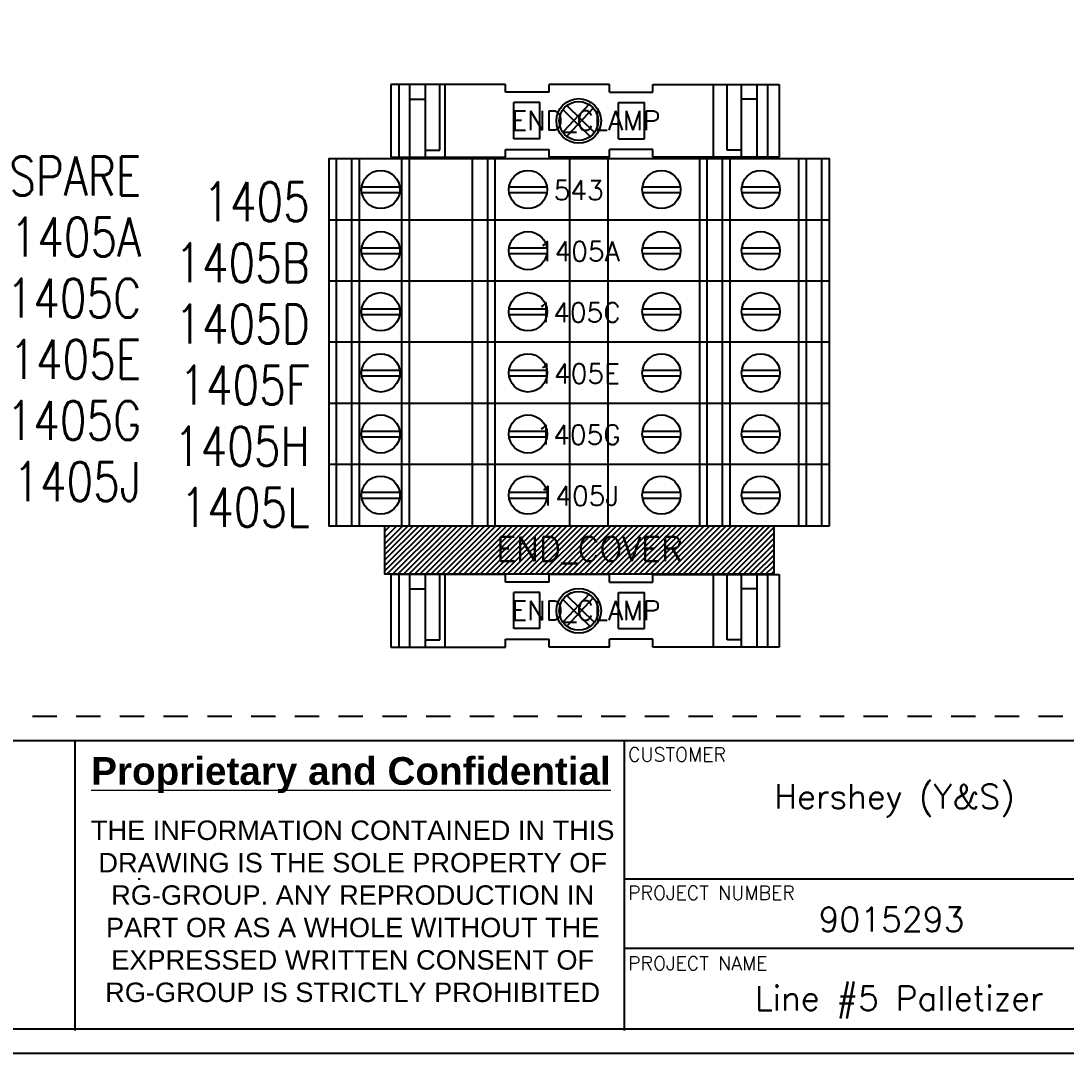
# Model space of a CAD drawing. Header units: inches. Extents: x 0 to 34.2, y 0 to 22.
# Drawn here: x 24.5 to 29.88, y -0.04 to 5.27 of the extents above; entities that cross this region are included whole.
import ezdxf
from ezdxf.enums import TextEntityAlignment as Align

# ---------------------------------------------------------------- set-up
doc = ezdxf.new("R2010")
doc.units = ezdxf.units.IN
doc.header["$MEASUREMENT"] = 0
doc.set_wipeout_variables(frame=1)
doc.linetypes.add('HIDDEN2', pattern=[0.1875, 0.125, -0.0625])
for name, color, linetype in [('LOCBOX', 3, 'HIDDEN2'), ('PSYMS', 7, 'Continuous'), ('PTERM', 4, 'Continuous'), ('PWIRE', 84, 'Continuous'), ('TB_LABELS', 1, 'Continuous')]:
    doc.layers.add(name, color=color, linetype=linetype)
doc.styles.add('Annotative', font='arial.ttf')
doc.styles.add('Fields', font='simplex.shx', dxfattribs={"height": 0.185})
doc.styles.add('WD', font='romans.shx', dxfattribs={"height": 0.185})

# ---------------------------------------------------------------- blocks, each defined once
blk = doc.blocks.new('RG_Master_Ver_4_2_2')
at = {"color": 3}
for p, q in [((10.12, 1.5631), (34.15, 1.5631)), ((24.7809, 1.5624), (24.7809, 0.0716)), ((27.6052, 1.5631), (27.6052, 0.0716)), ((25.1071, 0.8517), (25.117, 0.8517)), ((27.6052, 0.8517), (34.15, 0.8517)), ((27.9593, 0.8517), (27.9609, 0.8517)), ((27.6052, 0.496), (34.15, 0.496)), ((19.6886, 0.0809), (34.0625, 0.0809))]:
    blk.add_line(p, q, dxfattribs=at)
blk.add_lwpolyline([(0, -0.044), (34.25, -0.044), (34.25, 21.956), (0, 21.956)], close=True, dxfattribs=at)
at = {"color": 3, "linetype": 'Continuous', "lineweight": 20, "insert": (26.201, 1.4784), "char_height": 0.142284, "width": 2.801793, "attachment_point": 2, "style": 'Annotative'}
blk.add_mtext('{\\fArial|b1|i0|c0|p34;\\LProprietary and Confidential}', dxfattribs=at)
at = {"color": 3, "insert": (26.2097, 1.1522), "char_height": 0.1, "width": 2.785376, "attachment_point": 2, "style": 'Annotative'}
blk.add_mtext('THE INFORMATION CONTAINED IN THIS DRAWING IS THE SOLE PROPERTY OF RG-GROUP. ANY REPRODUCTION IN PART OR AS A WHOLE WITHOUT THE EXPRESSED WRITTEN CONSENT OF RG-GROUP IS STRICTLY PROHIBITED', dxfattribs=at)
at = {"style": 'Fields'}
for tag, p in [('DESCRIPTION_3', (13.1158, 1.307)), ('DRN_3', (15.4724, 1.307)), ('CHK_3', (16.5293, 1.307)), ('APP_3', (17.5522, 1.307)), ('DATE_3', (18.8294, 1.307)), ('DRAWING_DESC', (32.2295, 1.2455)), ('CUSTOMER', (28.9966, 1.2135)), ('DESCRIPTION_2', (13.1158, 0.9513)), ('DRN_2', (15.4724, 0.9513)), ('CHK_2', (16.5293, 0.9513)), ('APP_2', (17.5522, 0.9513)), ('DATE_2', (18.8294, 0.9513)), ('DRAWING_#', (32.125, 0.8944)), ('SIZE', (30.7145, 0.8944)), ('REV', (33.5429, 0.8944)), ('DESCRIPTION_1', (13.1158, 0.5956)), ('DRN_1', (15.4724, 0.5956)), ('CHK_1', (16.5293, 0.5956)), ('APP_1', (17.5522, 0.5956)), ('DATE_1', (18.8294, 0.5956)), ('PROJECT_#', (28.9813, 0.5809)), ('DRN_BY', (30.875, 0.5245)), ('CHK_BY', (31.7615, 0.5245)), ('APP_BY', (32.75, 0.5245)), ('SCALE', (33.6518, 0.5245)), ('PROJECT_NAME', (29.021, 0.1759)), ('SHEETNUM', (32.7527, 0.1759)), ('TTL_SHTS', (33.5471, 0.1759))]:
    blk.add_attdef(tag, text='', height=0.125, dxfattribs=at).set_placement(p, align=Align.CENTER)
at = {"style": 'Fields', "flags": 9}
blk.add_attdef('WD_TB', (9.9529, 0.1939), '', height=0.0638, dxfattribs=at)
at = {"layer": 'TB_LABELS', "style": 'WD'}
for s, height, p in [('CUSTOMER', 0.07114, (27.6266, 1.5276)), ('PROJECT NUMBER', 0.071142, (27.6266, 0.8162)), ('PROJECT NAME', 0.071142, (27.6266, 0.4533))]:
    blk.add_text(s, height=height, dxfattribs=at).set_placement(p, align=Align.TOP_LEFT)
blk = doc.blocks.new('E_NS35N')
at = {"style": 'WD', "flags": 1}
for tag, height, p in [('INST', 0.125, (-0.0107, 0.4749)), ('LOC', 0.125, (-0.0107, 0.2983)), ('P_TAGSTRIP', 0.125, (-0.0107, 0.1218)), ('MFG', 0.05, (0.0343, -0.4763)), ('CAT', 0.05, (0.0343, -0.5478)), ('WDBLKNAM', 0.05, (0.0343, -0.6193)), ('FP', 0.05, (0.0343, -0.6908)), ('FPT', 0.05, (0.1754, -0.6908)), ('ASSYCODE', 0.05, (0.0343, -0.7892))]:
    blk.add_attdef(tag, text='', height=height, dxfattribs=at).set_placement(p, align=Align.CENTER)
at = {"style": 'WD', "width": 0.8}
blk.add_attdef('WIRENOL', text='', height=0.1, dxfattribs=at).set_placement((-1.0026, -0.1198), align=Align.MIDDLE_RIGHT)
blk.add_attdef('WIRENOR', text='', height=0.1, dxfattribs=at).set_placement((1.0594, -0.1198), align=Align.MIDDLE_LEFT)
at = {"style": 'WD', "flags": 1}
blk.add_attdef('TERMDESCL', text='', height=0.05, dxfattribs=at).set_placement((-1.0001, -0.2348), align=Align.MIDDLE_RIGHT)
blk.add_attdef('TERMDESCR', text='', height=0.05, dxfattribs=at).set_placement((1.0593, -0.2348), align=Align.MIDDLE_LEFT)
blk.add_wipeout([(-0.9692, 0), (-0.3791, 0), (-0.3791, -0.039), (-0.1549, -0.039), (-0.1549, 0), (0.1549, 0), (0.1549, -0.039), (0.3791, -0.039), (0.3791, 0), (1.0277, 0), (1.0277, -0.374), (0.3791, -0.374), (0.3791, -0.3335), (0.1549, -0.3335), (0.1549, -0.374), (-0.1549, -0.374), (-0.1549, -0.3335), (-0.3791, -0.3335), (-0.3791, -0.374), (-0.9692, -0.374)])
blk.add_wipeout([(-0.9692, 0), (-0.3791, 0), (-0.3791, -0.039), (-0.1549, -0.039), (-0.1549, 0), (0.1549, 0), (0.1549, -0.039), (0.3791, -0.039), (0.3791, 0), (1.0277, 0), (1.0277, -0.374), (0.3791, -0.374), (0.3791, -0.3335), (0.1549, -0.3335), (0.1549, -0.374), (-0.1549, -0.374), (-0.1549, -0.3335), (-0.3791, -0.3335), (-0.3791, -0.374), (-0.9692, -0.374)])
for p, q in [((-0.3791, 0), (-0.9692, 0)), ((-0.9692, 0), (-0.9692, -0.374)), ((-0.3791, -0.039), (-0.3791, 0)), ((-0.1549, -0.039), (-0.1549, 0)), ((0.1549, 0), (-0.1549, 0)), ((0.3791, 0), (1.0277, 0)), ((0.3791, -0.039), (0.3791, 0)), ((0.3791, 0), (0.688, 0)), ((0.688, 0), (0.688, -0.374)), ((0.915, -0.3698), (0.915, 0.0042)), ((0.9696, -0.3698), (0.9696, 0.0042)), ((1.0277, 0), (1.0277, -0.374)), ((-0.9268, -0.3782), (-0.9268, -0.0042)), ((-0.8721, -0.3782), (-0.8721, -0.0042)), ((-0.7907, -0.3782), (-0.7907, -0.0042)), ((-0.7175, -0.3364), (-0.7175, -0.0042)), ((-0.6897, -0.3782), (-0.6897, -0.0042)), ((-0.1549, -0.039), (-0.3791, -0.039)), ((0.1549, -0.039), (0.3791, -0.039)), ((0.7604, -0.3364), (0.7604, -0.0042)), ((0.8336, -0.3782), (0.8336, -0.0042)), ((-0.8721, -0.0742), (-0.7907, -0.0742)), ((-0.2026, -0.0921), (-0.3361, -0.0921)), ((-0.3361, -0.2789), (-0.3361, -0.0921)), ((-0.2026, -0.2789), (-0.2026, -0.0921)), ((-0.0817, -0.2418), (0.0537, -0.0978)), ((0.2026, -0.0921), (0.3361, -0.0921)), ((0.2026, -0.2789), (0.2026, -0.0921)), ((0.3361, -0.2789), (0.3361, -0.0921)), ((0.915, -0.0742), (0.8336, -0.0742)), ((-0.0839, -0.1287), (0.057, -0.2672)), ((-0.0636, -0.1077), (0.0776, -0.2466)), ((-0.0606, -0.2619), (0.0751, -0.1176)), ((-0.2026, -0.2789), (-0.3361, -0.2789)), ((0.2026, -0.2789), (0.3361, -0.2789)), ((-0.9692, -0.374), (-0.3791, -0.374)), ((-0.7907, -0.3364), (-0.7175, -0.3364)), ((-0.3791, -0.374), (-0.3791, -0.3335)), ((-0.3791, -0.3335), (-0.1549, -0.3335)), ((-0.1549, -0.374), (-0.1549, -0.3335)), ((0.1549, -0.374), (-0.1549, -0.374)), ((0.3791, -0.3335), (0.1549, -0.3335)), ((0.3791, -0.374), (0.3791, -0.3335)), ((1.0277, -0.374), (0.3791, -0.374)), ((0.688, -0.374), (0.3791, -0.374)), ((0.8336, -0.3364), (0.7604, -0.3364))]:
    blk.add_line(p, q)
for points in [[(0.1549, -0.039), (0.1549, 0)], [(0.1549, -0.374), (0.1549, -0.3335)]]:
    blk.add_lwpolyline(points)
for radius in [0.115, 0.1]:
    blk.add_circle((-0.0027, -0.187), radius)
at = {"style": 'WD'}
for tag in ['WIRENO', 'TERM']:
    blk.add_attdef(tag, text='', height=0.1, dxfattribs=at).set_placement((0.0343, -0.1851), align=Align.MIDDLE_CENTER)
blk = doc.blocks.new('wd_default_02terminal')
at = {"style": 'WD', "flags": 1}
for tag, height, p in [('INST', 0.125, (0.0076, 0.4214)), ('LOC', 0.125, (0.0076, 0.2448)), ('P_TAGSTRIP', 0.125, (0.0076, 0.0683)), ('CAT', 0.05, (0.0052, -0.4504)), ('WDBLKNAM', 0.05, (0.0052, -0.5219)), ('FP', 0.05, (0.0052, -0.5934)), ('FPT', 0.05, (0.1463, -0.5934)), ('ASSYCODE', 0.05, (0.0052, -0.6748))]:
    blk.add_attdef(tag, text='', height=height, dxfattribs=at).set_placement(p, align=Align.CENTER)
at = {"style": 'WD', "width": 0.8}
for tag, p in [('WIRENOL', (-1.3147, -0.2124)), ('L02WIRENOL', (-1.3147, -0.3451))]:
    blk.add_attdef(tag, text='', height=0.1, dxfattribs=at).set_placement(p, align=Align.MIDDLE_RIGHT)
for tag, p in [('WIRENOR', (1.3301, -0.2124)), ('L02WIRENOR', (1.3301, -0.3451))]:
    blk.add_attdef(tag, text='', height=0.1, dxfattribs=at).set_placement(p, align=Align.MIDDLE_LEFT)
at = {"style": 'WD', "flags": 1}
for tag, p in [('L01PINL', (-0.882, -0.3761)), ('L02PINL', (-0.882, -0.4415))]:
    blk.add_attdef(tag, text='', height=0.05, dxfattribs=at).set_placement(p, align=Align.MIDDLE_RIGHT)
blk.add_attdef('L02TERM', text='', height=0.1, dxfattribs=at).set_placement((0, -0.4091), align=Align.MIDDLE_CENTER)
for tag, p in [('L01PINR', (0.8974, -0.3761)), ('L02PINR', (0.8974, -0.4415))]:
    blk.add_attdef(tag, text='', height=0.05, dxfattribs=at).set_placement(p, align=Align.MIDDLE_LEFT)
at = {"linetype": 'Continuous'}
blk.add_wipeout([(1.2871, -0.3144), (1.2871, 0), (-1.2871, 0), (-1.2871, -0.3144), (0.1489, -0.3144)], dxfattribs=at)
for p, q in [((-1.2478, -0.3144), (-1.2478, 0)), ((-1.1692, -0.3144), (-1.1692, 0)), ((-1.1299, -0.3144), (-1.1299, 0)), ((-0.9125, -0.3144), (-0.9125, 0)), ((-0.8732, -0.3144), (-0.8732, 0)), ((-0.5498, -0.3144), (-0.5498, 0)), ((-0.4712, 0), (-0.4712, -0.3144)), ((-0.4319, -0.3144), (-0.4319, 0)), ((-0.0476, -0.3144), (-0.0476, 0)), ((0.1489, -0.3144), (0.1489, 0)), ((0.619, 0), (0.619, -0.3144)), ((0.6583, -0.3144), (0.6583, 0)), ((0.7369, -0.3144), (0.7369, 0)), ((0.7762, -0.3144), (0.7762, 0)), ((1.1299, -0.3144), (1.1299, 0)), ((1.1692, -0.3144), (1.1692, 0)), ((1.2478, -0.3144), (1.2478, 0)), ((-1.1181, -0.1427), (-0.9236, -0.1427)), ((-0.3608, -0.1427), (-0.1666, -0.1427)), ((0.3254, -0.1427), (0.5199, -0.1427)), ((0.8363, -0.1427), (1.0308, -0.1427)), ((-1.1181, -0.1721), (-0.9236, -0.1721)), ((-0.3608, -0.1721), (-0.1666, -0.1721)), ((0.3254, -0.1721), (0.5199, -0.1721)), ((0.8363, -0.1721), (1.0308, -0.1721))]:
    blk.add_line(p, q, dxfattribs=at)
blk.add_lwpolyline([(1.2871, -0.3144), (1.2871, 0), (-1.2871, 0), (-1.2871, -0.3144), (0.1489, -0.3144)], close=True, dxfattribs=at)
for centre in [(-1.021, -0.1572), (-0.2637, -0.1572), (0.4225, -0.1572), (0.9334, -0.1572)]:
    blk.add_circle(centre, 0.0983, dxfattribs=at)
at = {"style": 'WD'}
for tag in ['WIRENO', 'TERM']:
    blk.add_attdef(tag, text='', height=0.1, dxfattribs=at).set_placement((-0.0029, -0.1611), align=Align.MIDDLE_CENTER)
at = {"style": 'WD', "flags": 1}
blk.add_attdef('MFG', text='', height=0.05, dxfattribs=at).set_placement((0.0052, -0.3789), align=Align.CENTER)
blk = doc.blocks.new('wd_default_accessory')
at = {"style": 'WD', "flags": 1}
for tag, p in [('INST', (0, 0.4898)), ('LOC', (0, 0.3023)), ('P_TAGSTRIP', (0, 0.1148))]:
    blk.add_attdef(tag, text='', height=0.125, dxfattribs=at).set_placement(p, align=Align.MIDDLE_CENTER)
at = {"style": 'WD'}
blk.add_attdef('TERM', text='', height=0.125, dxfattribs=at).set_placement((-1.0446, -0.1822), align=Align.RIGHT)
blk.add_wipeout([(1, -0.25), (-1, -0.25), (-1, 0), (1, 0)])
for p, q in [((-0.9608, -0.25), (-0.7108, 0)), ((-0.9326, -0.25), (-0.6826, 0)), ((-0.9044, -0.25), (-0.6544, 0)), ((-0.8762, -0.25), (-0.6262, 0)), ((-0.848, -0.25), (-0.598, 0)), ((-0.8198, -0.25), (-0.5698, 0)), ((-0.7915, -0.25), (-0.5415, 0)), ((-0.7633, -0.25), (-0.5133, 0)), ((-0.7351, -0.25), (-0.4851, 0)), ((-0.7069, -0.25), (-0.4569, 0)), ((-0.6787, -0.25), (-0.4287, 0)), ((-0.6505, -0.25), (-0.4005, 0)), ((-0.6223, -0.25), (-0.3723, 0)), ((-0.5941, -0.25), (-0.3441, 0)), ((-0.5658, -0.25), (-0.3158, 0)), ((-0.5376, -0.25), (-0.2876, 0)), ((-0.5094, -0.25), (-0.2594, 0)), ((-0.453, -0.25), (-0.203, 0)), ((-0.3684, -0.25), (-0.1184, 0)), ((-0.3402, -0.25), (-0.0902, 0)), ((-0.2837, -0.25), (-0.0337, 0)), ((-0.2555, -0.25), (-0.0055, 0)), ((-0.1991, -0.25), (0.0509, 0)), ((-0.1709, -0.25), (0.0791, 0)), ((-0.1427, -0.25), (0.1073, 0)), ((-0.0863, -0.25), (0.1637, 0)), ((-0.058, -0.25), (0.192, 0)), ((-0.0298, -0.25), (0.2202, 0)), ((-0.0016, -0.25), (0.2484, 0)), ((0.0548, -0.25), (0.3048, 0)), ((0.083, -0.25), (0.333, 0)), ((0.1112, -0.25), (0.3612, 0)), ((0.1394, -0.25), (0.3902, 0.0008)), ((0.3933, -0.25), (0.6433, 0)), ((0.4216, -0.25), (0.6716, 0)), ((0.4498, -0.25), (0.6998, 0)), ((0.5062, -0.25), (0.7562, 0)), ((0.5626, -0.25), (0.8126, 0)), ((0.5908, -0.25), (0.8408, 0)), ((0.619, -0.25), (0.869, 0)), ((0.6755, -0.25), (0.9255, 0)), ((0.7319, -0.25), (0.9819, 0)), ((-1, -0.0621), (-0.9379, 0)), ((-1, -0.0282), (-0.9718, 0)), ((-1, -0.1199), (-0.8801, 0)), ((-1, -0.1481), (-0.8519, 0)), ((-1, -0.1763), (-0.8237, 0)), ((-1, -0.2046), (-0.7954, 0)), ((-1, -0.2328), (-0.7672, 0)), ((-1, -0.0926), (-0.9074, 0)), ((-0.989, -0.25), (-0.739, 0)), ((-0.4812, -0.25), (-0.2312, 0)), ((-0.4248, -0.25), (-0.1748, 0)), ((-0.3966, -0.25), (-0.1466, 0)), ((-0.3119, -0.25), (-0.0619, 0)), ((-0.2273, -0.25), (0.0227, 0)), ((-0.1145, -0.25), (0.1355, 0)), ((0.0266, -0.25), (0.2766, 0)), ((0.1677, -0.25), (0.4177, 0)), ((0.1959, -0.25), (0.4459, 0)), ((0.2241, -0.25), (0.4741, 0)), ((0.2523, -0.25), (0.5023, 0)), ((0.2805, -0.25), (0.5305, 0)), ((0.3087, -0.25), (0.5587, 0)), ((0.3369, -0.25), (0.5869, 0)), ((0.3651, -0.25), (0.6151, 0)), ((0.478, -0.25), (0.728, 0)), ((0.5344, -0.25), (0.7844, 0)), ((0.6472, -0.25), (0.8972, 0)), ((0.7037, -0.25), (0.9537, 0)), ((0.7601, -0.25), (1, -0.0101)), ((0.7883, -0.25), (1, -0.0383)), ((0.8165, -0.25), (1, -0.0665)), ((0.8447, -0.25), (1, -0.0947)), ((0.8729, -0.25), (1, -0.1229)), ((0.9012, -0.25), (1, -0.1512)), ((0.9294, -0.25), (1, -0.1794)), ((0.9576, -0.25), (1, -0.2076)), ((0.9858, -0.25), (1, -0.2358))]:
    blk.add_line(p, q)
blk.add_lwpolyline([(1, -0.25), (-1, -0.25), (-1, 0), (1, 0)], close=True)
at = {"style": 'WD', "flags": 1}
for tag, p in [('MFG', (-0.625, -0.0625)), ('WDBLKNAM', (0.5625, -0.0625)), ('CAT', (-0.625, -0.125)), ('FPT', (0.5625, -0.125)), ('ASSYCODE', (-0.625, -0.1875)), ('FP', (0.5625, -0.1875))]:
    blk.add_attdef(tag, text='', height=0.01, dxfattribs=at).set_placement(p, align=Align.MIDDLE_CENTER)

msp = doc.modelspace()

# ---------------------------------------------------------------- block references
ref = msp.add_blockref('RG_Master_Ver_4_2_2', (0, 0))
ref.add_attrib('CUSTOMER', 'Hershey (Y&S)', dxfattribs={"height": 0.125, "style": 'Fields'}).set_placement((28.9966, 1.2135), align=Align.CENTER)
ref.add_attrib('PROJECT_#', '9015293', dxfattribs={"height": 0.125, "style": 'Fields'}).set_placement((28.9813, 0.5809), align=Align.CENTER)
ref.add_attrib('PROJECT_NAME', 'Line #5 Palletizer', dxfattribs={"height": 0.125, "style": 'Fields'}).set_placement((29.021, 0.1759), align=Align.CENTER)

# ---------------------------------------------------------------- next in the draw order: block references
at = {"layer": 'PSYMS'}
ref = msp.add_blockref('E_NS35N', (27.375, 4.9375), dxfattribs=at)
ref.add_attrib('TERM', 'END_CLAMP', dxfattribs={"layer": 'PTERM', "height": 0.1, "style": 'WD'}).set_placement((27.4093, 4.7524), align=Align.MIDDLE_CENTER)

# ---------------------------------------------------------------- next in the draw order: block references
ref = msp.add_blockref('wd_default_02terminal', (27.375, 4.5551), dxfattribs=at)
ref.add_attrib('WIRENO', '543', dxfattribs={"layer": 'PWIRE', "height": 0.1, "style": 'WD'}).set_placement((27.3721, 4.3941), align=Align.MIDDLE_CENTER)
ref.add_attrib('WIRENOL', 'SPARE', dxfattribs={"layer": 'PWIRE', "height": 0.2, "style": 'WD', "width": 0.8}).set_placement((25.1228, 4.4677), align=Align.MIDDLE_RIGHT)
ref.add_attrib('L02WIRENOL', '1405', dxfattribs={"layer": '0', "height": 0.2, "style": 'WD', "width": 0.8}).set_placement((25.9895, 4.335), align=Align.MIDDLE_RIGHT)

# ---------------------------------------------------------------- next in the draw order: block references
ref = msp.add_blockref('wd_default_02terminal', (27.375, 4.2407), dxfattribs=at)
ref.add_attrib('WIRENO', '1405A', dxfattribs={"layer": 'PWIRE', "height": 0.1, "style": 'WD'}).set_placement((27.3721, 4.0797), align=Align.MIDDLE_CENTER)
ref.add_attrib('WIRENOL', '1405A', dxfattribs={"layer": 'PWIRE', "height": 0.2, "style": 'WD', "width": 0.8}).set_placement((25.1228, 4.1533), align=Align.MIDDLE_RIGHT)
ref.add_attrib('L02WIRENOL', '1405B', dxfattribs={"layer": '0', "height": 0.2, "style": 'WD', "width": 0.8}).set_placement((25.9895, 4.0206), align=Align.MIDDLE_RIGHT)

# ---------------------------------------------------------------- next in the draw order: block references
ref = msp.add_blockref('wd_default_02terminal', (27.375, 3.9263), dxfattribs=at)
ref.add_attrib('WIRENO', '1405C', dxfattribs={"layer": 'PWIRE', "height": 0.1, "style": 'WD'}).set_placement((27.3721, 3.7653), align=Align.MIDDLE_CENTER)
ref.add_attrib('WIRENOL', '1405C', dxfattribs={"layer": 'PWIRE', "height": 0.2, "style": 'WD', "width": 0.8}).set_placement((25.1228, 3.8389), align=Align.MIDDLE_RIGHT)
ref.add_attrib('L02WIRENOL', '1405D', dxfattribs={"layer": '0', "height": 0.2, "style": 'WD', "width": 0.8}).set_placement((25.9895, 3.7062), align=Align.MIDDLE_RIGHT)

# ---------------------------------------------------------------- next in the draw order: block references
ref = msp.add_blockref('wd_default_02terminal', (27.375, 3.6119), dxfattribs=at)
ref.add_attrib('WIRENO', '1405E', dxfattribs={"layer": 'PWIRE', "height": 0.1, "style": 'WD'}).set_placement((27.3721, 3.4509), align=Align.MIDDLE_CENTER)
ref.add_attrib('WIRENOL', '1405E', dxfattribs={"layer": 'PWIRE', "height": 0.2, "style": 'WD', "width": 0.8}).set_placement((25.1228, 3.5245), align=Align.MIDDLE_RIGHT)
ref.add_attrib('L02WIRENOL', '1405F', dxfattribs={"layer": '0', "height": 0.2, "style": 'WD', "width": 0.8}).set_placement((25.9895, 3.3918), align=Align.MIDDLE_RIGHT)

# ---------------------------------------------------------------- next in the draw order: block references
ref = msp.add_blockref('wd_default_02terminal', (27.375, 3.2975), dxfattribs=at)
ref.add_attrib('WIRENO', '1405G', dxfattribs={"layer": 'PWIRE', "height": 0.1, "style": 'WD'}).set_placement((27.3721, 3.1365), align=Align.MIDDLE_CENTER)
ref.add_attrib('WIRENOL', '1405G', dxfattribs={"layer": 'PWIRE', "height": 0.2, "style": 'WD', "width": 0.8}).set_placement((25.1228, 3.2101), align=Align.MIDDLE_RIGHT)
ref.add_attrib('L02WIRENOL', '1405H', dxfattribs={"layer": '0', "height": 0.2, "style": 'WD', "width": 0.8}).set_placement((25.9895, 3.0774), align=Align.MIDDLE_RIGHT)

# ---------------------------------------------------------------- next in the draw order: block references
ref = msp.add_blockref('wd_default_02terminal', (27.375, 2.9831), dxfattribs=at)
ref.add_attrib('WIRENO', '1405J', dxfattribs={"layer": 'PWIRE', "height": 0.1, "style": 'WD'}).set_placement((27.3721, 2.8221), align=Align.MIDDLE_CENTER)
ref.add_attrib('WIRENOL', '1405J', dxfattribs={"layer": 'PWIRE', "height": 0.2, "style": 'WD', "width": 0.8}).set_placement((25.1228, 2.8957), align=Align.MIDDLE_RIGHT)
ref.add_attrib('L02WIRENOL', '1405L', dxfattribs={"layer": '0', "height": 0.2, "style": 'WD', "width": 0.8}).set_placement((25.9895, 2.763), align=Align.MIDDLE_RIGHT)

# ---------------------------------------------------------------- next in the draw order: block references
ref = msp.add_blockref('wd_default_accessory', (27.375, 2.6687), dxfattribs=at)
ref.add_attrib('TERM', 'END_COVER', dxfattribs={"layer": 'PTERM', "height": 0.125, "style": 'WD'}).set_placement((27.9077, 2.4866), align=Align.RIGHT)

# ---------------------------------------------------------------- next in the draw order: block references
ref = msp.add_blockref('E_NS35N', (27.375, 2.418), dxfattribs=at)
ref.add_attrib('TERM', 'END_CLAMP', dxfattribs={"layer": 'PTERM', "height": 0.1, "style": 'WD'}).set_placement((27.4093, 2.2329), align=Align.MIDDLE_CENTER)

# ---------------------------------------------------------------- next in the draw order: linework, layer by layer
at = {"layer": 'LOCBOX'}
msp.add_lwpolyline([(7.25, 21.125), (33.6875, 21.125), (33.6875, 1.6875), (7.25, 1.6875)], close=True, dxfattribs=at)

doc.saveas('drawing.dxf')
